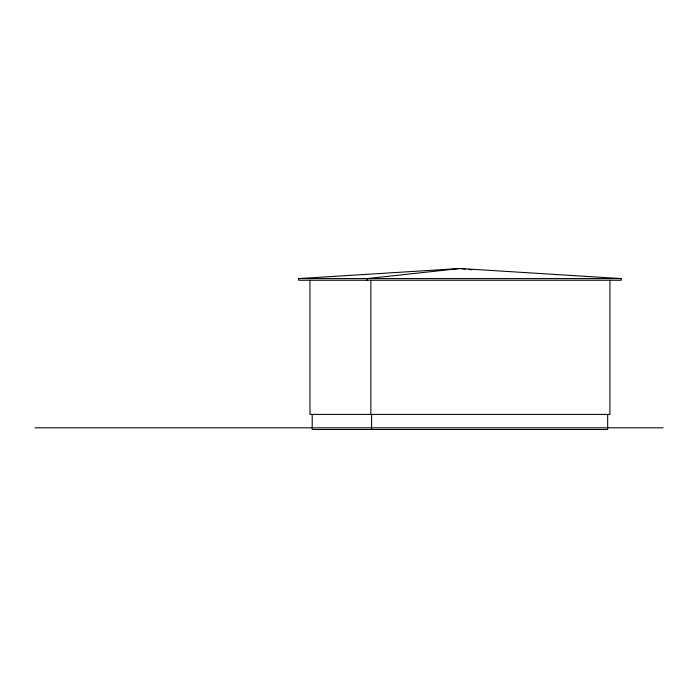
<?xml version="1.0" encoding="UTF-8"?>
<svg xmlns="http://www.w3.org/2000/svg" width="698" height="698" viewBox="0 0 698 698"><rect width="100%" height="100%" fill="white"/><g stroke="black" fill="none" stroke-linecap="round" stroke-linejoin="round"><path stroke-width="1.05" d="M298.674 278.572L459.938 268.512L621.194 278.572L621.194 280.247L298.674 280.247L298.674 278.572L621.194 278.572M34.9 427.813L663.1 427.813M465.33 269.096L459.938 268.512L367.192 278.572L367.192 280.247M468.567 269.445L471.796 269.794M609.921 280.247L609.921 414.403L309.956 414.403L309.956 280.247M607.661 414.403L607.661 429.488L312.207 429.488L312.207 414.403M371.589 414.403L371.589 429.488M370.856 280.247L370.856 414.403"/></g></svg>
